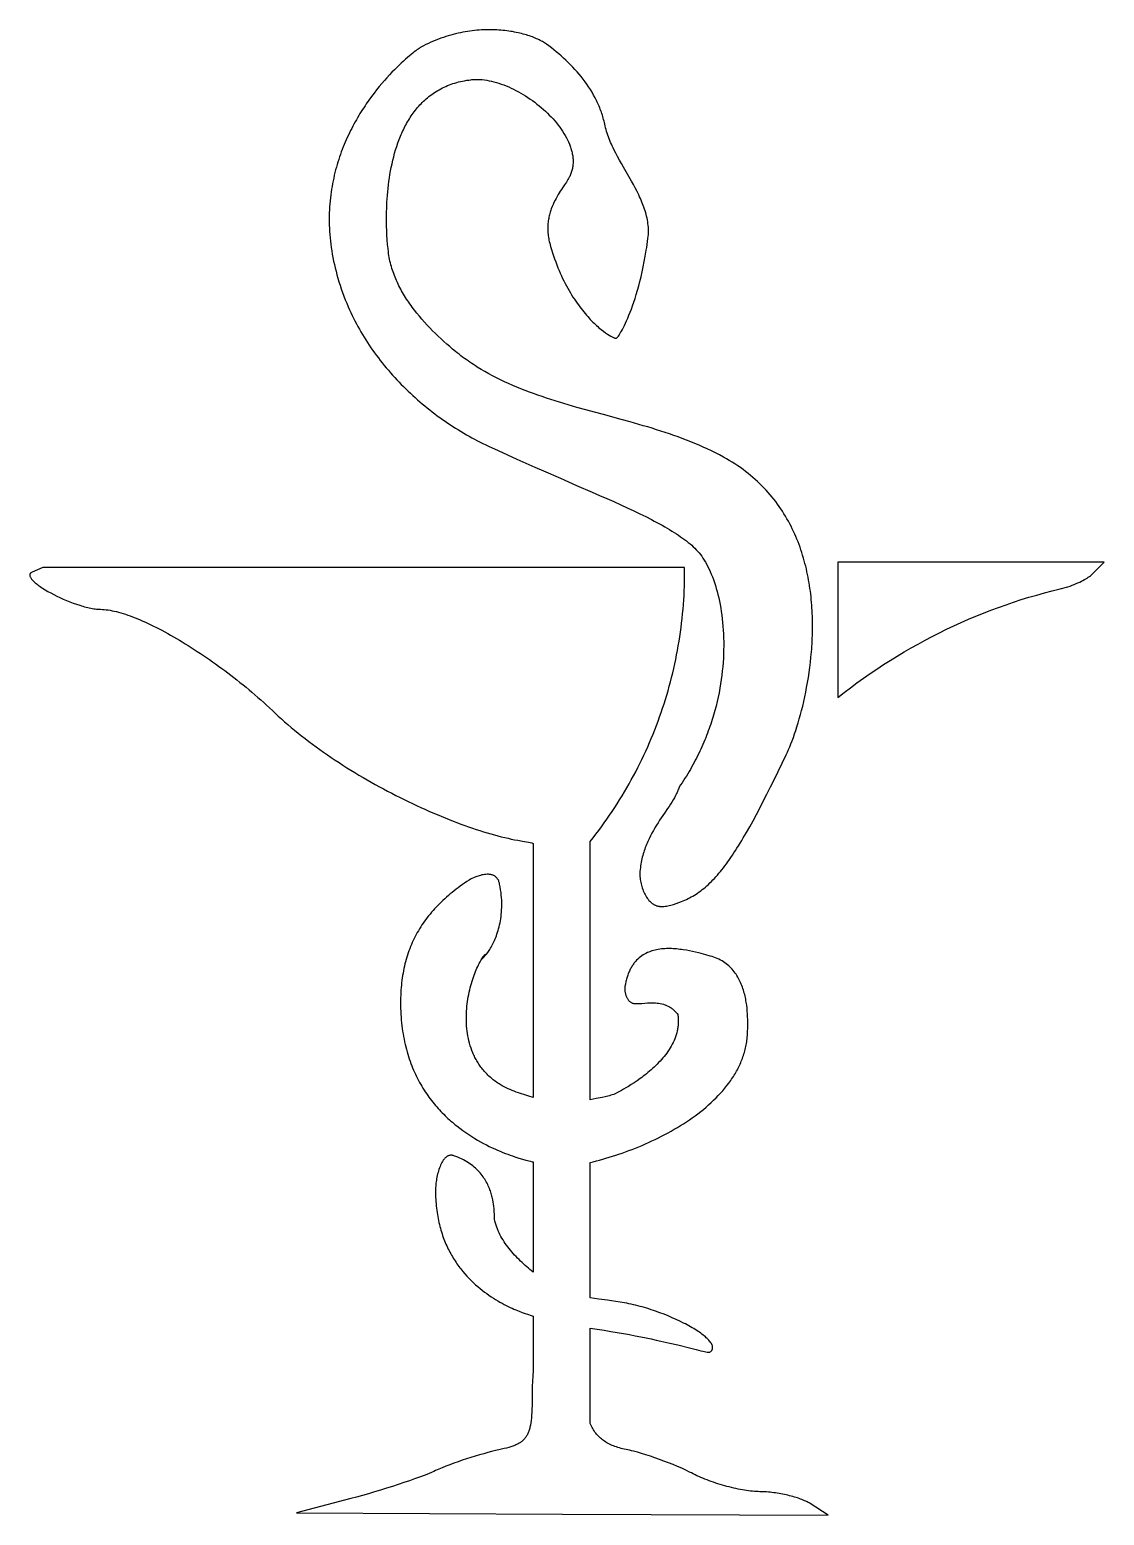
# Model space of a CAD drawing. Extents: x -221 to 147, y -187 to 322.
import ezdxf

# ---------------------------------------------------------------- set-up
doc = ezdxf.new("R2010")
doc.units = 0
doc.header["$MEASUREMENT"] = 0
doc.layers.add('LAYER_1', color=18, linetype='CONTINUOUS')

msp = doc.modelspace()

# ---------------------------------------------------------------- linework, layer by layer
at = {"layer": 'LAYER_1'}
for points in [[(1.83, 23.55), (2.41, 23.77), (2.98, 24.01), (3.55, 24.26), (4.11, 24.53), (4.67, 24.81), (5.22, 25.11), (5.77, 25.42), (6.32, 25.75), (6.86, 26.09), (7.4, 26.45), (7.93, 26.83), (8.46, 27.22), (8.99, 27.62), (9.51, 28.05), (10.04, 28.48), (10.56, 28.94), (11.08, 29.41), (11.59, 29.9), (12.11, 30.41), (12.62, 30.93), (13.14, 31.47), (13.65, 32.03), (14.16, 32.61), (14.67, 33.2), (15.19, 33.82), (15.7, 34.45), (16.21, 35.1), (16.73, 35.77), (17.24, 36.45), (17.76, 37.16), (18.27, 37.89), (18.79, 38.63), (19.31, 39.4), (19.84, 40.18), (20.36, 40.99), (20.89, 41.82), (21.42, 42.66), (21.96, 43.53), (22.5, 44.41), (23.04, 45.32), (24.13, 47.2), (25.25, 49.17), (26.38, 51.22), (27.53, 53.36), (28.71, 55.59), (29.91, 57.92), (31.14, 60.33), (32.4, 62.84), (33.69, 65.45), (35.01, 68.15), (36.37, 70.95), (37.77, 73.85), (38.16, 74.69), (38.56, 75.6), (38.96, 76.56), (39.37, 77.58), (39.79, 78.65), (40.2, 79.78), (40.62, 80.97), (41.03, 82.2), (41.44, 83.48), (41.84, 84.81), (42.24, 86.19), (42.64, 87.6), (43.02, 89.06), (43.4, 90.56), (43.76, 92.1), (44.11, 93.68), (44.44, 95.28), (44.76, 96.92), (45.06, 98.6), (45.34, 100.3), (45.6, 102.02), (45.84, 103.77), (46.05, 105.55), (46.24, 107.35), (46.41, 109.16), (46.48, 110.08), (46.54, 111), (46.6, 111.92), (46.65, 112.85), (46.69, 113.78), (46.72, 114.71), (46.75, 115.65), (46.76, 116.59), (46.77, 117.53), (46.77, 118.48), (46.76, 119.43), (46.74, 120.38), (46.71, 121.33), (46.68, 122.28), (46.63, 123.23), (46.57, 124.19), (46.51, 125.14), (46.43, 126.1), (46.34, 127.06), (46.25, 128.01), (46.14, 128.97), (46.02, 129.93), (45.89, 130.88), (45.75, 131.84), (45.59, 132.79), (45.43, 133.74), (45.25, 134.7), (45.07, 135.65), (44.86, 136.59), (44.65, 137.54), (44.43, 138.48), (44.19, 139.42), (43.94, 140.36), (43.67, 141.29), (43.39, 142.23), (43.1, 143.15), (42.8, 144.08), (42.48, 145), (42.15, 145.91), (41.8, 146.83), (41.44, 147.73), (41.06, 148.63), (40.67, 149.53), (40.26, 150.42), (39.84, 151.31), (39.41, 152.19), (38.95, 153.06), (38.49, 153.93), (38, 154.79), (37.5, 155.65), (36.99, 156.49), (36.45, 157.33), (35.9, 158.17), (35.34, 158.99), (34.75, 159.81), (34.15, 160.62), (33.54, 161.42), (32.9, 162.21), (32.25, 163), (31.58, 163.77), (30.89, 164.54), (30.18, 165.29), (29.45, 166.04), (28.71, 166.78), (27.95, 167.5), (27.16, 168.22), (26.36, 168.93), (25.54, 169.62), (24.7, 170.3), (23.84, 170.98), (22.96, 171.64), (22.06, 172.29), (21.13, 172.92), (20.19, 173.55), (19.23, 174.16), (18.25, 174.76), (17.24, 175.35), (16.22, 175.92), (14.86, 176.65), (13.49, 177.35), (12.1, 178.04), (10.71, 178.7), (9.31, 179.34), (7.89, 179.96), (6.47, 180.57), (5.03, 181.15), (3.59, 181.72), (2.14, 182.27), (0.68, 182.81), (-0.79, 183.34), (-2.26, 183.84), (-3.74, 184.34), (-5.23, 184.83), (-6.72, 185.3), (-8.22, 185.77), (-9.72, 186.22), (-11.22, 186.67), (-12.73, 187.11), (-15.76, 187.97), (-18.8, 188.81), (-24.88, 190.46), (-27.92, 191.28), (-30.95, 192.11), (-33.98, 192.96), (-36.99, 193.83), (-38.49, 194.27), (-39.98, 194.72), (-41.47, 195.18), (-42.95, 195.65), (-44.43, 196.14), (-45.9, 196.63), (-47.36, 197.13), (-48.82, 197.65), (-50.26, 198.18), (-51.7, 198.73), (-53.13, 199.29), (-54.55, 199.87), (-55.96, 200.47), (-57.36, 201.09), (-58.74, 201.72), (-60.12, 202.37), (-61.48, 203.05), (-62.84, 203.75), (-64.17, 204.47), (-65.5, 205.21), (-66.81, 205.98), (-68.11, 206.77), (-68.75, 207.18), (-69.39, 207.59), (-70.03, 208.01), (-70.66, 208.43), (-71.28, 208.87), (-71.91, 209.31), (-72.53, 209.75), (-73.14, 210.21), (-73.75, 210.67), (-74.36, 211.14), (-74.96, 211.62), (-75.56, 212.1), (-76.56, 212.93), (-77.55, 213.77), (-78.54, 214.63), (-79.53, 215.51), (-80.51, 216.41), (-81.48, 217.32), (-82.45, 218.25), (-83.4, 219.19), (-84.34, 220.16), (-85.27, 221.13), (-86.18, 222.13), (-87.07, 223.14), (-87.94, 224.16), (-88.79, 225.2), (-89.62, 226.26), (-90.43, 227.33), (-90.82, 227.87), (-91.2, 228.42), (-91.58, 228.96), (-91.95, 229.51), (-92.32, 230.07), (-92.67, 230.63), (-93.02, 231.19), (-93.36, 231.75), (-93.7, 232.32), (-94.02, 232.89), (-94.33, 233.47), (-94.64, 234.05), (-94.94, 234.63), (-95.22, 235.21), (-95.5, 235.8), (-95.77, 236.39), (-96.03, 236.98), (-96.28, 237.58), (-96.52, 238.18), (-96.74, 238.79), (-96.96, 239.39), (-97.17, 240), (-97.36, 240.61), (-97.54, 241.23), (-97.71, 241.85), (-97.87, 242.47), (-98.02, 243.09), (-98.16, 243.72), (-98.28, 244.35), (-98.39, 244.98), (-98.49, 245.61), (-98.57, 246.25), (-98.7, 247.46), (-98.83, 248.84), (-98.95, 250.37), (-99.06, 252.06), (-99.1, 252.95), (-99.14, 253.87), (-99.17, 254.82), (-99.19, 255.81), (-99.2, 256.81), (-99.2, 257.85), (-99.2, 258.9), (-99.18, 259.98), (-99.15, 261.08), (-99.1, 262.2), (-99.05, 263.33), (-98.98, 264.48), (-98.89, 265.64), (-98.79, 266.81), (-98.67, 268), (-98.54, 269.19), (-98.39, 270.39), (-98.22, 271.6), (-98.03, 272.81), (-97.81, 274.02), (-97.58, 275.23), (-97.33, 276.44), (-97.05, 277.65), (-96.75, 278.85), (-96.43, 280.05), (-96.08, 281.24), (-95.71, 282.42), (-95.31, 283.59), (-95.1, 284.17), (-94.88, 284.74), (-94.66, 285.32), (-94.42, 285.89), (-94.19, 286.45), (-93.94, 287.01), (-93.69, 287.57), (-93.43, 288.12), (-93.16, 288.67), (-92.88, 289.21), (-92.6, 289.75), (-92.31, 290.28), (-92.01, 290.81), (-91.7, 291.33), (-91.39, 291.85), (-91.06, 292.35), (-90.73, 292.86), (-90.39, 293.35), (-90.04, 293.84), (-89.69, 294.32), (-89.32, 294.8), (-88.94, 295.26), (-88.56, 295.72), (-88.17, 296.18), (-87.77, 296.62), (-87.36, 297.05), (-86.94, 297.48), (-86.51, 297.9), (-86.07, 298.31), (-85.62, 298.71), (-85.16, 299.1), (-84.69, 299.48), (-84.22, 299.86), (-83.73, 300.22), (-83.23, 300.57), (-82.72, 300.91), (-82.2, 301.24), (-81.68, 301.56), (-81.14, 301.87), (-80.59, 302.17), (-80.03, 302.46), (-79.46, 302.74), (-78.88, 303), (-78.28, 303.25), (-77.68, 303.49), (-77.07, 303.72), (-76.44, 303.94), (-75.8, 304.14), (-75.16, 304.33), (-74.5, 304.5), (-73.83, 304.67), (-73.14, 304.82), (-72.45, 304.95), (-71.74, 305.08), (-71.02, 305.18), (-70.29, 305.28), (-69.92, 305.32), (-69.55, 305.35), (-69.17, 305.37), (-68.79, 305.38), (-68.41, 305.39), (-68.02, 305.39), (-67.63, 305.38), (-67.24, 305.36), (-66.45, 305.3), (-65.65, 305.21), (-64.84, 305.09), (-64.03, 304.94), (-63.21, 304.77), (-62.38, 304.56), (-61.55, 304.33), (-60.71, 304.07), (-59.87, 303.79), (-59.03, 303.48), (-58.19, 303.15), (-57.35, 302.79), (-56.52, 302.41), (-55.68, 302.01), (-54.85, 301.59), (-54.02, 301.15), (-53.2, 300.69), (-52.38, 300.21), (-51.57, 299.7), (-50.77, 299.19), (-49.98, 298.65), (-49.2, 298.1), (-48.43, 297.53), (-47.67, 296.95), (-46.92, 296.35), (-46.19, 295.74), (-45.47, 295.12), (-44.77, 294.48), (-44.09, 293.83), (-43.42, 293.18), (-42.78, 292.51), (-42.15, 291.83), (-41.54, 291.14), (-40.96, 290.45), (-40.4, 289.74), (-39.86, 289.03), (-39.35, 288.32), (-38.86, 287.6), (-38.4, 286.87), (-37.96, 286.14), (-37.56, 285.41), (-37.19, 284.68), (-36.84, 283.94), (-36.53, 283.2), (-36.38, 282.83), (-36.25, 282.47), (-36.12, 282.1), (-36, 281.73), (-35.89, 281.36), (-35.79, 280.99), (-35.7, 280.62), (-35.61, 280.26), (-35.54, 279.89), (-35.47, 279.52), (-35.42, 279.16), (-35.37, 278.79), (-35.33, 278.43), (-35.3, 278.07), (-35.29, 277.71), (-35.28, 277.35), (-35.28, 276.99), (-35.29, 276.63), (-35.32, 276.27), (-35.35, 275.92), (-35.39, 275.57), (-35.45, 275.22), (-35.51, 274.87), (-35.59, 274.52), (-35.68, 274.17), (-35.77, 273.83), (-35.88, 273.49), (-36, 273.15), (-36.14, 272.81), (-36.28, 272.48), (-36.44, 272.15), (-36.6, 271.82), (-36.81, 271.45), (-37.05, 271.06), (-37.59, 270.21), (-38.23, 269.26), (-38.92, 268.23), (-39.28, 267.68), (-39.65, 267.11), (-40.02, 266.52), (-40.39, 265.9), (-40.76, 265.26), (-41.12, 264.61), (-41.47, 263.93), (-41.82, 263.23), (-42.14, 262.51), (-42.45, 261.76), (-42.74, 261), (-42.88, 260.61), (-43.01, 260.22), (-43.13, 259.82), (-43.25, 259.41), (-43.36, 259), (-43.46, 258.59), (-43.55, 258.17), (-43.64, 257.74), (-43.71, 257.31), (-43.78, 256.88), (-43.84, 256.44), (-43.89, 256), (-43.92, 255.55), (-43.95, 255.09), (-43.96, 254.63), (-43.97, 254.17), (-43.96, 253.7), (-43.94, 253.22), (-43.91, 252.74), (-43.86, 252.26), (-43.8, 251.77), (-43.73, 251.28), (-43.64, 250.78), (-43.54, 250.28), (-43.43, 249.77), (-43.29, 249.26), (-42.98, 248.13), (-42.66, 247.02), (-42.32, 245.93), (-41.97, 244.87), (-41.61, 243.83), (-41.24, 242.81), (-40.86, 241.81), (-40.48, 240.84), (-40.08, 239.88), (-39.68, 238.95), (-39.26, 238.04), (-38.85, 237.15), (-38.42, 236.28), (-37.99, 235.43), (-37.55, 234.6), (-37.11, 233.8), (-36.67, 233.01), (-36.22, 232.25), (-35.77, 231.5), (-35.31, 230.77), (-34.85, 230.07), (-34.39, 229.38), (-33.93, 228.71), (-33.47, 228.07), (-33.01, 227.44), (-32.55, 226.83), (-32.09, 226.24), (-31.63, 225.67), (-31.17, 225.12), (-30.72, 224.59), (-30.27, 224.08), (-29.82, 223.58), (-29.37, 223.1), (-28.93, 222.64), (-28.5, 222.2), (-28.07, 221.78), (-27.65, 221.38), (-27.23, 220.99), (-26.82, 220.62), (-26.42, 220.27), (-25.64, 219.61), (-24.9, 219.03), (-24.19, 218.51), (-23.54, 218.06), (-22.93, 217.67), (-22.38, 217.35), (-21.88, 217.08), (-21.44, 216.89), (-21.25, 216.81), (-21.07, 216.75), (-20.92, 216.7), (-20.77, 216.67), (-20.65, 216.65), (-20.55, 216.65), (-20.47, 216.66), (-20.4, 216.68), (-20.29, 216.77), (-20.15, 216.92), (-19.97, 217.13), (-19.77, 217.41), (-19.53, 217.74), (-19.28, 218.14), (-19, 218.6), (-18.7, 219.12), (-18.37, 219.7), (-18.03, 220.35), (-17.68, 221.06), (-17.31, 221.84), (-16.92, 222.67), (-16.53, 223.57), (-16.13, 224.54), (-15.72, 225.57), (-15.3, 226.66), (-14.88, 227.81), (-14.46, 229.04), (-14.04, 230.32), (-13.62, 231.67), (-13.2, 233.09), (-12.79, 234.57), (-12.38, 236.12), (-11.99, 237.73), (-11.6, 239.41), (-11.23, 241.15), (-10.87, 242.96), (-10.53, 244.84), (-10.2, 246.79), (-10.04, 247.78), (-9.89, 248.8), (-9.75, 249.83), (-9.61, 250.87), (-9.54, 251.52), (-9.49, 252.17), (-9.46, 252.81), (-9.45, 253.45), (-9.46, 254.09), (-9.49, 254.72), (-9.55, 255.35), (-9.62, 255.98), (-9.7, 256.6), (-9.81, 257.23), (-9.93, 257.85), (-10.07, 258.47), (-10.22, 259.08), (-10.39, 259.7), (-10.58, 260.31), (-10.77, 260.92), (-10.98, 261.53), (-11.21, 262.14), (-11.44, 262.75), (-11.69, 263.35), (-11.94, 263.96), (-12.21, 264.56), (-12.49, 265.16), (-12.77, 265.76), (-13.36, 266.96), (-13.99, 268.16), (-14.63, 269.35), (-15.29, 270.55), (-16.66, 272.93), (-18.04, 275.32), (-18.72, 276.52), (-19.39, 277.72), (-20.05, 278.93), (-20.68, 280.14), (-21.29, 281.35), (-21.59, 281.96), (-21.87, 282.58), (-22.15, 283.19), (-22.42, 283.81), (-22.68, 284.42), (-22.92, 285.04), (-23.16, 285.67), (-23.38, 286.29), (-23.59, 286.92), (-23.79, 287.55), (-23.98, 288.18), (-24.15, 288.81), (-24.3, 289.45), (-24.44, 290.09), (-24.56, 290.61), (-24.68, 291.12), (-24.81, 291.64), (-24.94, 292.15), (-25.09, 292.66), (-25.25, 293.17), (-25.41, 293.67), (-25.58, 294.17), (-25.76, 294.67), (-25.95, 295.17), (-26.15, 295.67), (-26.35, 296.16), (-26.56, 296.65), (-26.78, 297.14), (-27, 297.63), (-27.24, 298.11), (-27.72, 299.07), (-28.24, 300.02), (-28.78, 300.96), (-29.35, 301.88), (-29.94, 302.8), (-30.55, 303.7), (-31.19, 304.59), (-31.84, 305.46), (-32.52, 306.33), (-33.22, 307.18), (-33.93, 308.01), (-34.67, 308.83), (-35.41, 309.64), (-36.18, 310.43), (-36.95, 311.21), (-37.75, 311.97), (-38.55, 312.72), (-39.36, 313.45), (-40.19, 314.16), (-41.02, 314.86), (-41.86, 315.54), (-42.71, 316.2), (-43.56, 316.85), (-44.42, 317.48), (-44.73, 317.69), (-45.05, 317.91), (-45.4, 318.12), (-45.76, 318.33), (-46.13, 318.54), (-46.52, 318.75), (-46.93, 318.95), (-47.35, 319.15), (-47.79, 319.35), (-48.25, 319.55), (-48.71, 319.74), (-49.2, 319.93), (-49.69, 320.11), (-50.2, 320.29), (-50.73, 320.47), (-51.26, 320.63), (-51.81, 320.8), (-52.38, 320.95), (-52.95, 321.11), (-53.54, 321.25), (-54.14, 321.39), (-54.75, 321.52), (-55.37, 321.64), (-56.01, 321.76), (-56.65, 321.86), (-57.31, 321.96), (-57.97, 322.05), (-58.65, 322.13), (-59.34, 322.21), (-60.03, 322.27), (-60.74, 322.32), (-61.45, 322.36), (-62.17, 322.4), (-62.9, 322.42), (-63.64, 322.43), (-64.39, 322.42), (-65.14, 322.41), (-65.91, 322.38), (-66.68, 322.35), (-67.45, 322.29), (-68.23, 322.23), (-69.02, 322.15), (-69.82, 322.06), (-70.62, 321.96), (-71.42, 321.84), (-72.24, 321.7), (-73.05, 321.56), (-73.87, 321.39), (-74.7, 321.21), (-75.53, 321.02), (-76.36, 320.81), (-77.2, 320.58), (-78.04, 320.33), (-78.88, 320.07), (-79.73, 319.79), (-80.58, 319.5), (-81.43, 319.18), (-82.28, 318.85), (-83.14, 318.5), (-83.99, 318.12), (-84.85, 317.73), (-85.71, 317.32), (-86.57, 316.9), (-87.43, 316.45), (-87.59, 316.35), (-87.8, 316.22), (-88.08, 316.03), (-88.41, 315.8), (-88.79, 315.52), (-89.22, 315.19), (-89.7, 314.82), (-90.22, 314.41), (-90.79, 313.95), (-91.39, 313.44), (-92.04, 312.89), (-92.71, 312.3), (-93.42, 311.66), (-94.16, 310.98), (-94.92, 310.25), (-95.71, 309.48), (-96.52, 308.67), (-97.35, 307.82), (-98.2, 306.92), (-99.06, 305.98), (-99.93, 305), (-100.81, 303.98), (-101.69, 302.92), (-102.59, 301.81), (-103.48, 300.67), (-104.37, 299.48), (-105.26, 298.26), (-106.14, 296.99), (-106.58, 296.35), (-107.01, 295.69), (-107.44, 295.02), (-107.87, 294.35), (-108.3, 293.66), (-108.72, 292.96), (-109.14, 292.26), (-109.55, 291.54), (-109.96, 290.82), (-110.36, 290.08), (-110.76, 289.34), (-111.15, 288.59), (-111.54, 287.82), (-111.92, 287.05), (-112.29, 286.27), (-112.66, 285.48), (-113.02, 284.68), (-113.37, 283.87), (-113.71, 283.05), (-114.05, 282.22), (-114.38, 281.39), (-114.7, 280.54), (-115, 279.68), (-115.3, 278.82), (-115.59, 277.95), (-115.87, 277.06), (-116.14, 276.17), (-116.4, 275.27), (-116.65, 274.36), (-116.88, 273.44), (-117.11, 272.52), (-117.32, 271.58), (-117.52, 270.64), (-117.71, 269.68), (-117.88, 268.72), (-118.04, 267.75), (-118.19, 266.77), (-118.32, 265.79), (-118.44, 264.79), (-118.55, 263.78), (-118.64, 262.77), (-118.71, 261.75), (-118.77, 260.72), (-118.81, 259.68), (-118.84, 258.64), (-118.85, 257.58), (-118.85, 256.52), (-118.82, 255.45), (-118.78, 254.37), (-118.72, 253.28), (-118.65, 252.18), (-118.55, 251.08), (-118.44, 249.97), (-118.3, 248.85), (-118.15, 247.72), (-117.98, 246.58), (-117.79, 245.44), (-117.58, 244.29), (-117.35, 243.13), (-117.09, 241.96), (-116.82, 240.79), (-116.52, 239.6), (-116.2, 238.41), (-115.86, 237.22), (-115.5, 236.01), (-115.12, 234.8), (-114.71, 233.58), (-114.27, 232.35), (-113.82, 231.11), (-113.34, 229.87), (-112.83, 228.62), (-112.31, 227.36), (-111.88, 226.39), (-111.44, 225.42), (-110.99, 224.46), (-110.52, 223.51), (-110.04, 222.56), (-109.55, 221.62), (-109.04, 220.68), (-108.52, 219.74), (-107.99, 218.82), (-107.45, 217.89), (-106.89, 216.98), (-106.32, 216.07), (-105.74, 215.17), (-105.14, 214.27), (-104.54, 213.38), (-103.92, 212.49), (-103.29, 211.61), (-102.65, 210.74), (-102, 209.88), (-101.34, 209.02), (-100.66, 208.17), (-99.98, 207.32), (-99.29, 206.49), (-98.58, 205.66), (-97.87, 204.84), (-97.15, 204.02), (-96.41, 203.21), (-95.67, 202.41), (-94.92, 201.62), (-94.16, 200.84), (-93.39, 200.06), (-92.61, 199.29), (-91.83, 198.54), (-91.03, 197.78), (-90.23, 197.04), (-89.42, 196.31), (-88.6, 195.58), (-87.77, 194.86), (-86.94, 194.16), (-86.1, 193.46), (-85.25, 192.77), (-84.4, 192.09), (-83.54, 191.41), (-82.67, 190.75), (-81.8, 190.1), (-80.92, 189.46), (-80.03, 188.82), (-79.14, 188.2), (-78.24, 187.58), (-77.34, 186.98), (-76.43, 186.39), (-75.52, 185.8), (-74.6, 185.23), (-73.68, 184.66), (-72.76, 184.11), (-71.83, 183.57), (-70.89, 183.04), (-69.95, 182.52), (-69.01, 182.01), (-68.07, 181.51), (-67.12, 181.02), (-66.17, 180.55), (-65.21, 180.08), (-64.25, 179.63), (-60.99, 178.11), (-57.77, 176.64), (-54.61, 175.21), (-51.5, 173.82), (-48.44, 172.47), (-45.45, 171.15), (-39.63, 168.62), (-34.06, 166.21), (-28.75, 163.9), (-26.2, 162.79), (-23.72, 161.69), (-21.3, 160.62), (-18.96, 159.56), (-16.7, 158.52), (-14.51, 157.49), (-12.39, 156.48), (-10.36, 155.48), (-8.4, 154.48), (-7.45, 153.99), (-6.53, 153.5), (-5.62, 153.01), (-4.73, 152.52), (-3.87, 152.03), (-3.03, 151.54), (-2.21, 151.05), (-1.41, 150.56), (-0.63, 150.08), (0.13, 149.59), (0.86, 149.1), (1.57, 148.61), (2.26, 148.12), (2.93, 147.63), (3.57, 147.14), (4.19, 146.65), (4.79, 146.15), (5.36, 145.65), (5.91, 145.15), (6.43, 144.65), (6.93, 144.15), (7.41, 143.64), (7.64, 143.37), (7.88, 143.1), (8.34, 142.53), (8.79, 141.92), (9.23, 141.27), (9.67, 140.59), (10.1, 139.87), (10.52, 139.12), (10.93, 138.33), (11.33, 137.51), (11.71, 136.66), (12.09, 135.77), (12.45, 134.86), (12.8, 133.91), (13.14, 132.94), (13.47, 131.93), (13.78, 130.9), (14.07, 129.84), (14.35, 128.75), (14.61, 127.64), (14.86, 126.51), (15.09, 125.35), (15.3, 124.16), (15.5, 122.95), (15.67, 121.72), (15.83, 120.47), (15.97, 119.2), (16.08, 117.91), (16.18, 116.6), (16.25, 115.27), (16.3, 113.92), (16.33, 112.56), (16.34, 111.17), (16.32, 109.78), (16.28, 108.37), (16.22, 106.94), (16.12, 105.5), (16.01, 104.05), (15.86, 102.59), (15.69, 101.11), (15.49, 99.63), (15.27, 98.13), (15.01, 96.63), (14.73, 95.12), (14.41, 93.6), (14.07, 92.07), (13.7, 90.54), (13.29, 89), (12.85, 87.46), (12.62, 86.68), (12.38, 85.91), (12.13, 85.14), (11.88, 84.36), (11.61, 83.59), (11.34, 82.81), (11.06, 82.03), (10.77, 81.26), (10.47, 80.48), (10.16, 79.7), (9.85, 78.92), (9.52, 78.15), (9.19, 77.37), (8.84, 76.59), (8.49, 75.82), (8.13, 75.04), (7.76, 74.26), (7.38, 73.49), (6.99, 72.71), (6.59, 71.94), (6.19, 71.17), (5.77, 70.39), (5.34, 69.62), (4.91, 68.85), (4.46, 68.08), (4, 67.32), (3.54, 66.55), (3.06, 65.79), (2.57, 65.02), (2.08, 64.26), (1.57, 63.5), (1.05, 62.75), (0.93, 62.38), (0.8, 62.02), (0.66, 61.66), (0.51, 61.3), (0.35, 60.93), (0.18, 60.57), (-0.18, 59.85), (-0.57, 59.12), (-1, 58.38), (-1.45, 57.64), (-1.92, 56.9), (-2.41, 56.14), (-2.92, 55.38), (-3.97, 53.82), (-5.06, 52.21), (-5.61, 51.39), (-6.15, 50.54), (-6.7, 49.68), (-7.23, 48.8), (-7.76, 47.91), (-8.27, 46.99), (-8.77, 46.04), (-9.25, 45.08), (-9.48, 44.59), (-9.71, 44.09), (-9.93, 43.58), (-10.14, 43.07), (-10.35, 42.56), (-10.54, 42.03), (-10.74, 41.5), (-10.92, 40.96), (-11.09, 40.41), (-11.26, 39.86), (-11.42, 39.3), (-11.56, 38.73), (-11.7, 38.15), (-11.83, 37.57), (-11.94, 36.97), (-12.05, 36.37), (-12.14, 35.76), (-12.23, 35.14), (-12.3, 34.51), (-12.35, 33.87), (-12.38, 33.44), (-12.39, 32.99), (-12.38, 32.53), (-12.36, 32.06), (-12.32, 31.59), (-12.26, 31.11), (-12.19, 30.62), (-12.1, 30.13), (-11.99, 29.64), (-11.87, 29.15), (-11.74, 28.67), (-11.58, 28.18), (-11.42, 27.71), (-11.24, 27.24), (-11.04, 26.78), (-10.83, 26.33), (-10.61, 25.89), (-10.37, 25.46), (-10.11, 25.05), (-9.85, 24.66), (-9.57, 24.29), (-9.27, 23.93), (-8.96, 23.6), (-8.64, 23.29), (-8.31, 23.01), (-8.13, 22.88), (-7.96, 22.75), (-7.78, 22.63), (-7.6, 22.52), (-7.41, 22.42), (-7.22, 22.33), (-7.03, 22.24), (-6.84, 22.16), (-6.64, 22.09), (-6.44, 22.03), (-6.24, 21.97), (-6.03, 21.93), (-5.82, 21.89), (-5.61, 21.87), (-5.13, 21.83), (-4.66, 21.83), (-4.19, 21.85), (-3.71, 21.9), (-3.24, 21.96), (-2.77, 22.05), (-2.3, 22.16), (-1.83, 22.28), (-1.37, 22.41), (-0.9, 22.56), (0.02, 22.87), (0.93, 23.21)], [(-29.44, -155.42), (-29.43, -122.75), (-27, -123.1), (-24.64, -123.46), (-22.36, -123.83), (-20.16, -124.2), (-18.03, -124.57), (-15.97, -124.95), (-13.98, -125.32), (-12.07, -125.7), (-10.23, -126.07), (-8.47, -126.44), (-6.78, -126.81), (-5.17, -127.17), (-2.15, -127.86), (0.56, -128.51), (5.11, -129.65), (6.94, -130.11), (8.48, -130.49), (9.14, -130.64), (9.73, -130.76), (10.24, -130.86), (10.68, -130.93), (11.04, -130.97), (11.33, -130.98), (11.45, -130.98), (11.55, -130.96), (11.63, -130.94), (11.69, -130.9), (11.91, -130.73), (12.1, -130.55), (12.18, -130.46), (12.26, -130.36), (12.32, -130.26), (12.38, -130.16), (12.43, -130.06), (12.47, -129.95), (12.5, -129.85), (12.53, -129.74), (12.54, -129.63), (12.55, -129.51), (12.55, -129.28), (12.52, -129.04), (12.46, -128.79), (12.37, -128.54), (12.25, -128.28), (12.11, -128.02), (11.94, -127.75), (11.74, -127.47), (11.52, -127.19), (11.27, -126.9), (11, -126.61), (10.7, -126.31), (10.38, -126.02), (10.04, -125.71), (9.68, -125.41), (9.29, -125.1), (8.89, -124.79), (8.46, -124.48), (8.01, -124.16), (7.55, -123.85), (7.07, -123.53), (6.56, -123.21), (6.05, -122.89), (5.51, -122.57), (4.96, -122.25), (4.39, -121.93), (3.81, -121.62), (3.22, -121.3), (2.61, -120.98), (1.35, -120.36), (0.04, -119.74), (-1.3, -119.14), (-2.69, -118.55), (-4.11, -117.98), (-5.56, -117.43), (-7.04, -116.9), (-7.78, -116.65), (-8.53, -116.4), (-9.29, -116.16), (-10.04, -115.92), (-10.8, -115.69), (-11.56, -115.48), (-12.32, -115.26), (-13.09, -115.06), (-13.85, -114.87), (-14.61, -114.69), (-15.38, -114.51), (-16.14, -114.35), (-16.89, -114.19), (-17.65, -114.05), (-19.12, -113.79), (-20.58, -113.56), (-22.06, -113.35), (-23.53, -113.16), (-26.48, -112.78), (-27.96, -112.59), (-29.43, -112.39), (-29.42, -65.91), (-28.36, -65.66), (-27.28, -65.39), (-26.2, -65.1), (-25.11, -64.8), (-24.01, -64.49), (-22.9, -64.16), (-21.79, -63.82), (-20.67, -63.46), (-19.55, -63.09), (-18.42, -62.7), (-17.29, -62.3), (-16.16, -61.88), (-15.03, -61.45), (-13.89, -61.01), (-12.76, -60.55), (-11.63, -60.07), (-10.51, -59.59), (-9.38, -59.08), (-8.26, -58.57), (-7.14, -58.04), (-6.03, -57.5), (-4.93, -56.94), (-3.83, -56.37), (-2.74, -55.78), (-1.67, -55.19), (-0.6, -54.57), (0.46, -53.95), (1.51, -53.31), (2.54, -52.66), (3.57, -51.99), (4.57, -51.31), (5.57, -50.62), (6.54, -49.92), (7.5, -49.2), (8.45, -48.47), (9.37, -47.73), (10.28, -46.97), (11.16, -46.2), (12.03, -45.42), (12.87, -44.62), (13.7, -43.82), (14.49, -43), (15.27, -42.16), (16.02, -41.32), (16.74, -40.46), (17.44, -39.59), (18.11, -38.71), (18.43, -38.26), (18.75, -37.82), (19.06, -37.36), (19.36, -36.91), (19.65, -36.45), (19.94, -35.99), (20.22, -35.53), (20.49, -35.06), (20.76, -34.59), (21.01, -34.12), (21.26, -33.64), (21.5, -33.17), (21.73, -32.68), (21.95, -32.2), (22.17, -31.71), (22.37, -31.22), (22.57, -30.73), (22.76, -30.23), (22.94, -29.73), (23.11, -29.23), (23.27, -28.73), (23.42, -28.22), (23.56, -27.71), (23.69, -27.2), (23.82, -26.68), (23.93, -26.16), (24.03, -25.64), (24.13, -25.12), (24.21, -24.59), (24.28, -24.06), (24.35, -23.52), (24.4, -22.99), (24.44, -22.45), (24.48, -21.91), (24.53, -20.75), (24.55, -20.08), (24.57, -19.35), (24.58, -18.57), (24.59, -17.74), (24.57, -16.86), (24.54, -15.95), (24.5, -15), (24.43, -14.03), (24.33, -13.03), (24.21, -12.02), (24.14, -11.5), (24.06, -10.99), (23.97, -10.47), (23.87, -9.95), (23.77, -9.42), (23.65, -8.9), (23.53, -8.38), (23.39, -7.86), (23.25, -7.34), (23.09, -6.82), (22.92, -6.31), (22.74, -5.79), (22.55, -5.28), (22.35, -4.78), (22.14, -4.28), (21.91, -3.79), (21.67, -3.3), (21.42, -2.82), (21.15, -2.35), (20.87, -1.88), (20.57, -1.42), (20.26, -0.98), (19.93, -0.54), (19.59, -0.11), (19.23, 0.31), (18.86, 0.71), (18.46, 1.1), (18.06, 1.48), (17.63, 1.85), (17.19, 2.2), (16.73, 2.54), (16.25, 2.86), (15.75, 3.17), (15.23, 3.46), (14.7, 3.73), (14.14, 3.99), (13.56, 4.22), (12.97, 4.44), (12.35, 4.64), (11.71, 4.82), (10.26, 5.21), (8.57, 5.66), (7.65, 5.9), (6.68, 6.14), (5.66, 6.37), (4.62, 6.6), (3.54, 6.8), (2.44, 6.99), (1.88, 7.07), (1.32, 7.14), (0.75, 7.21), (0.18, 7.27), (-0.39, 7.32), (-0.96, 7.35), (-1.54, 7.38), (-2.11, 7.4), (-2.69, 7.4), (-3.26, 7.39), (-3.83, 7.36), (-4.4, 7.33), (-4.97, 7.27), (-5.53, 7.2), (-6.09, 7.12), (-6.64, 7.02), (-7.19, 6.9), (-7.73, 6.76), (-8.27, 6.6), (-8.79, 6.42), (-9.31, 6.22), (-9.82, 6), (-10.32, 5.76), (-10.81, 5.5), (-11.3, 5.21), (-11.76, 4.9), (-12.22, 4.56), (-12.66, 4.2), (-13.09, 3.81), (-13.51, 3.39), (-13.91, 2.95), (-14.11, 2.72), (-14.3, 2.48), (-14.49, 2.24), (-14.67, 1.98), (-14.85, 1.72), (-15.02, 1.45), (-15.19, 1.18), (-15.36, 0.89), (-15.52, 0.6), (-15.68, 0.3), (-15.83, 0), (-15.98, -0.32), (-16.12, -0.64), (-16.26, -0.97), (-16.39, -1.31), (-16.52, -1.66), (-16.64, -2.01), (-16.76, -2.38), (-16.87, -2.75), (-16.97, -3.13), (-17.08, -3.52), (-17.17, -3.92), (-17.34, -4.75), (-17.5, -5.61), (-17.52, -5.81), (-17.54, -6.02), (-17.55, -6.23), (-17.55, -6.45), (-17.55, -6.67), (-17.54, -6.9), (-17.51, -7.12), (-17.49, -7.35), (-17.45, -7.58), (-17.4, -7.81), (-17.35, -8.03), (-17.29, -8.26), (-17.22, -8.48), (-17.15, -8.71), (-17.07, -8.92), (-16.98, -9.14), (-16.88, -9.35), (-16.78, -9.55), (-16.67, -9.74), (-16.55, -9.93), (-16.43, -10.12), (-16.3, -10.29), (-16.16, -10.45), (-16.01, -10.61), (-15.86, -10.75), (-15.71, -10.88), (-15.54, -11), (-15.37, -11.11), (-15.2, -11.21), (-15.01, -11.29), (-14.83, -11.35), (-14.63, -11.4), (-14.35, -11.45), (-14.04, -11.47), (-13.71, -11.48), (-13.35, -11.48), (-12.56, -11.44), (-11.69, -11.38), (-10.74, -11.3), (-9.74, -11.23), (-9.22, -11.21), (-8.69, -11.2), (-8.16, -11.19), (-7.62, -11.21), (-7.07, -11.23), (-6.52, -11.28), (-5.97, -11.35), (-5.42, -11.44), (-4.87, -11.56), (-4.33, -11.7), (-4.05, -11.78), (-3.78, -11.87), (-3.52, -11.97), (-3.25, -12.08), (-2.99, -12.2), (-2.72, -12.32), (-2.47, -12.46), (-2.21, -12.6), (-1.95, -12.76), (-1.7, -12.92), (-1.46, -13.1), (-1.21, -13.28), (-0.97, -13.48), (-0.73, -13.69), (-0.5, -13.91), (-0.27, -14.14), (-0.05, -14.38), (0.17, -14.64), (0.39, -14.91), (0.6, -15.19), (0.65, -15.56), (0.69, -15.92), (0.73, -16.29), (0.75, -16.65), (0.77, -17.01), (0.78, -17.37), (0.78, -17.72), (0.77, -18.08), (0.75, -18.43), (0.73, -18.78), (0.69, -19.13), (0.65, -19.48), (0.6, -19.82), (0.54, -20.17), (0.48, -20.51), (0.41, -20.85), (0.24, -21.53), (0.05, -22.19), (-0.17, -22.85), (-0.42, -23.51), (-0.69, -24.15), (-0.99, -24.79), (-1.31, -25.41), (-1.65, -26.03), (-2, -26.64), (-2.38, -27.24), (-2.78, -27.83), (-3.19, -28.42), (-3.62, -28.99), (-4.07, -29.55), (-4.53, -30.11), (-5, -30.65), (-5.48, -31.19), (-5.97, -31.71), (-6.47, -32.22), (-6.98, -32.73), (-7.5, -33.22), (-8.02, -33.7), (-8.54, -34.17), (-9.08, -34.63), (-9.61, -35.08), (-10.14, -35.52), (-10.68, -35.95), (-11.21, -36.36), (-11.74, -36.76), (-12.27, -37.15), (-13.32, -37.9), (-14.34, -38.59), (-15.32, -39.24), (-16.26, -39.83), (-17.15, -40.36), (-17.98, -40.85), (-18.74, -41.27), (-19.42, -41.64), (-20.01, -41.95), (-20.9, -42.39), (-21.18, -42.52), (-21.33, -42.58), (-21.83, -42.74), (-22.32, -42.89), (-22.82, -43.03), (-23.32, -43.16), (-24.33, -43.4), (-25.35, -43.62), (-27.39, -44.02), (-28.41, -44.23), (-29.42, -44.45), (-29.42, 44.12), (-28.43, 45.37), (-27.45, 46.64), (-26.49, 47.91), (-25.54, 49.19), (-24.61, 50.48), (-23.69, 51.78), (-22.79, 53.09), (-21.9, 54.41), (-21.02, 55.73), (-20.16, 57.07), (-19.32, 58.41), (-18.49, 59.76), (-17.67, 61.12), (-16.87, 62.49), (-16.09, 63.86), (-15.32, 65.25), (-14.57, 66.64), (-13.83, 68.03), (-13.1, 69.44), (-12.39, 70.85), (-11.7, 72.27), (-11.02, 73.69), (-10.36, 75.12), (-9.71, 76.56), (-9.08, 78.01), (-8.47, 79.46), (-7.87, 80.92), (-7.28, 82.38), (-6.72, 83.85), (-6.16, 85.33), (-5.63, 86.81), (-5.1, 88.3), (-4.6, 89.79), (-4.11, 91.29), (-3.64, 92.79), (-3.18, 94.3), (-2.74, 95.81), (-2.31, 97.33), (-1.91, 98.85), (-1.51, 100.38), (-1.14, 101.91), (-0.78, 103.45), (-0.43, 104.99), (-0.11, 106.53), (0.21, 108.08), (0.5, 109.63), (0.78, 111.19), (1.04, 112.75), (1.28, 114.31), (1.51, 115.87), (1.72, 117.44), (1.92, 119.01), (2.1, 120.59), (2.26, 122.17), (2.4, 123.75), (2.53, 125.33), (2.64, 126.91), (2.73, 128.5), (2.81, 130.09), (2.87, 131.68), (2.91, 133.27), (2.93, 134.87), (2.94, 136.46), (2.93, 138.06), (-217.01, 138.06), (-220.67, 136.44), (-220.89, 136.33), (-221.07, 136.21), (-221.14, 136.14), (-221.21, 136.08), (-221.27, 136.01), (-221.33, 135.93), (-221.37, 135.86), (-221.41, 135.78), (-221.43, 135.7), (-221.46, 135.62), (-221.47, 135.54), (-221.47, 135.45), (-221.46, 135.27), (-221.42, 135.08), (-221.35, 134.88), (-221.26, 134.68), (-221.14, 134.47), (-220.99, 134.25), (-220.81, 134.02), (-220.62, 133.79), (-220.39, 133.55), (-220.15, 133.31), (-219.88, 133.06), (-219.6, 132.81), (-219.29, 132.55), (-218.96, 132.29), (-218.61, 132.03), (-218.25, 131.77), (-217.86, 131.5), (-217.46, 131.23), (-217.05, 130.96), (-216.17, 130.41), (-215.25, 129.87), (-214.27, 129.32), (-213.25, 128.79), (-212.2, 128.26), (-211.11, 127.74), (-210.01, 127.24), (-208.88, 126.76), (-207.75, 126.31), (-206.61, 125.87), (-205.47, 125.47), (-204.34, 125.1), (-203.78, 124.93), (-203.22, 124.77), (-202.67, 124.62), (-202.13, 124.48), (-201.59, 124.34), (-201.06, 124.22), (-200.54, 124.12), (-200.02, 124.02), (-199.52, 123.93), (-199.03, 123.86), (-198.54, 123.81), (-198.07, 123.76), (-197.62, 123.73), (-197.17, 123.71), (-196.57, 123.69), (-195.94, 123.65), (-195.29, 123.58), (-194.63, 123.49), (-193.94, 123.38), (-193.24, 123.24), (-192.53, 123.09), (-191.79, 122.91), (-191.04, 122.72), (-190.27, 122.5), (-189.48, 122.27), (-188.69, 122.01), (-187.87, 121.74), (-187.04, 121.44), (-186.2, 121.13), (-185.35, 120.8), (-184.48, 120.45), (-183.6, 120.08), (-182.7, 119.69), (-181.8, 119.29), (-180.88, 118.87), (-179.95, 118.43), (-179.02, 117.97), (-178.07, 117.5), (-177.12, 117.01), (-176.15, 116.51), (-175.18, 115.99), (-174.2, 115.45), (-173.21, 114.9), (-172.21, 114.33), (-171.21, 113.75), (-170.2, 113.16), (-169.18, 112.55), (-168.17, 111.93), (-167.14, 111.29), (-166.11, 110.64), (-165.08, 109.98), (-164.04, 109.3), (-163, 108.61), (-161.96, 107.91), (-160.92, 107.2), (-159.87, 106.48), (-158.82, 105.74), (-157.78, 105), (-156.73, 104.24), (-155.68, 103.47), (-154.63, 102.69), (-153.59, 101.9), (-152.54, 101.1), (-151.5, 100.3), (-150.46, 99.48), (-149.42, 98.65), (-148.39, 97.82), (-147.36, 96.97), (-146.33, 96.12), (-145.31, 95.26), (-144.29, 94.39), (-143.28, 93.52), (-142.28, 92.64), (-141.28, 91.75), (-140.29, 90.85), (-139.3, 89.95), (-138.33, 89.04), (-137.36, 88.13), (-136.3, 87.13), (-135.22, 86.14), (-134.12, 85.16), (-132.99, 84.18), (-131.85, 83.2), (-130.69, 82.24), (-129.5, 81.27), (-128.31, 80.32), (-127.09, 79.37), (-125.86, 78.42), (-124.61, 77.49), (-123.34, 76.56), (-122.07, 75.64), (-120.77, 74.73), (-119.47, 73.82), (-118.15, 72.92), (-116.82, 72.04), (-115.49, 71.16), (-114.14, 70.29), (-112.78, 69.42), (-111.41, 68.57), (-110.03, 67.73), (-108.65, 66.9), (-107.26, 66.08), (-105.87, 65.27), (-104.46, 64.47), (-103.06, 63.68), (-101.65, 62.9), (-100.24, 62.13), (-98.82, 61.38), (-97.41, 60.64), (-95.99, 59.91), (-94.57, 59.19), (-93.15, 58.48), (-91.74, 57.79), (-90.32, 57.11), (-88.91, 56.45), (-87.5, 55.8), (-86.09, 55.16), (-84.69, 54.54), (-83.3, 53.93), (-81.91, 53.33), (-80.52, 52.75), (-79.15, 52.19), (-77.78, 51.64), (-76.42, 51.11), (-75.07, 50.6), (-73.73, 50.1), (-72.4, 49.61), (-71.09, 49.15), (-69.78, 48.7), (-68.49, 48.27), (-67.21, 47.85), (-65.95, 47.45), (-64.7, 47.08), (-63.47, 46.72), (-62.25, 46.37), (-61.05, 46.05), (-59.87, 45.75), (-58.7, 45.46), (-57.56, 45.2), (-56.44, 44.95), (-55.33, 44.73), (-54.25, 44.52), (-52.63, 44.23), (-51.21, 43.97), (-50.58, 43.84), (-49.99, 43.72), (-49.45, 43.6), (-48.95, 43.48), (-48.95, -43.64), (-50.4, -43.2), (-51.85, -42.75), (-53.3, -42.28), (-54.02, -42.04), (-54.73, -41.78), (-55.44, -41.52), (-56.15, -41.24), (-56.85, -40.95), (-57.54, -40.65), (-58.22, -40.32), (-58.89, -39.98), (-59.55, -39.62), (-60.21, -39.24), (-60.64, -38.98), (-61.06, -38.7), (-61.47, -38.42), (-61.88, -38.14), (-62.27, -37.85), (-62.65, -37.55), (-63.03, -37.25), (-63.39, -36.95), (-63.75, -36.64), (-64.1, -36.32), (-64.44, -36), (-64.77, -35.68), (-65.09, -35.35), (-65.4, -35.01), (-65.71, -34.67), (-66, -34.33), (-66.29, -33.98), (-66.57, -33.63), (-66.84, -33.27), (-67.1, -32.92), (-67.35, -32.55), (-67.6, -32.19), (-67.84, -31.81), (-68.07, -31.44), (-68.29, -31.06), (-68.51, -30.68), (-68.72, -30.3), (-68.92, -29.91), (-69.11, -29.52), (-69.29, -29.13), (-69.47, -28.74), (-69.64, -28.34), (-69.96, -27.54), (-70.26, -26.73), (-70.52, -25.91), (-70.76, -25.08), (-70.98, -24.25), (-71.17, -23.41), (-71.33, -22.56), (-71.47, -21.71), (-71.59, -20.86), (-71.68, -20.01), (-71.76, -19.16), (-71.81, -18.3), (-71.84, -17.45), (-71.85, -16.59), (-71.85, -15.74), (-71.82, -14.9), (-71.78, -14.05), (-71.72, -13.21), (-71.64, -12.38), (-71.55, -11.55), (-71.44, -10.73), (-71.32, -9.92), (-71.19, -9.11), (-71.04, -8.32), (-70.88, -7.54), (-70.7, -6.77), (-70.52, -6.01), (-70.33, -5.26), (-70.12, -4.53), (-69.91, -3.82), (-69.68, -3.12), (-69.45, -2.43), (-69.22, -1.77), (-68.97, -1.12), (-68.72, -0.49), (-68.47, 0.12), (-68.21, 0.7), (-67.95, 1.27), (-67.68, 1.81), (-67.41, 2.33), (-67.14, 2.82), (-66.87, 3.29), (-66.6, 3.74), (-66.33, 4.15), (-66.05, 4.54), (-65.78, 4.9), (-65.52, 5.23), (-65.25, 5.53), (-65.77, 4.99), (-66.18, 4.55), (-66.47, 4.2), (-66.66, 3.94), (-66.72, 3.85), (-66.75, 3.77), (-66.77, 3.72), (-66.76, 3.69), (-66.73, 3.68), (-66.69, 3.69), (-66.62, 3.72), (-66.54, 3.78), (-66.33, 3.95), (-66.06, 4.21), (-65.73, 4.55), (-65.37, 4.98), (-64.97, 5.48), (-64.54, 6.07), (-64.31, 6.4), (-64.09, 6.74), (-63.85, 7.1), (-63.62, 7.49), (-63.39, 7.89), (-63.15, 8.31), (-62.92, 8.75), (-62.68, 9.21), (-62.45, 9.69), (-62.22, 10.19), (-62, 10.71), (-61.78, 11.25), (-61.56, 11.8), (-61.36, 12.38), (-61.16, 12.97), (-60.97, 13.58), (-60.79, 14.21), (-60.62, 14.86), (-60.46, 15.52), (-60.32, 16.2), (-60.18, 16.9), (-60.07, 17.62), (-59.96, 18.36), (-59.88, 19.11), (-59.81, 19.88), (-59.76, 20.67), (-59.72, 21.48), (-59.71, 22.3), (-59.72, 23.14), (-59.75, 24), (-59.8, 24.87), (-59.88, 25.76), (-59.98, 26.67), (-60.11, 27.59), (-60.26, 28.53), (-60.44, 29.48), (-60.51, 29.78), (-60.59, 30.07), (-60.68, 30.33), (-60.78, 30.58), (-60.88, 30.82), (-61, 31.04), (-61.13, 31.25), (-61.26, 31.44), (-61.41, 31.61), (-61.56, 31.78), (-61.71, 31.93), (-61.88, 32.07), (-62.05, 32.19), (-62.23, 32.31), (-62.41, 32.41), (-62.6, 32.5), (-62.8, 32.58), (-62.99, 32.65), (-63.2, 32.71), (-63.41, 32.76), (-63.62, 32.8), (-63.83, 32.83), (-64.05, 32.85), (-64.27, 32.86), (-64.71, 32.87), (-65.17, 32.84), (-65.62, 32.79), (-66.08, 32.72), (-66.53, 32.63), (-66.97, 32.51), (-67.41, 32.39), (-67.84, 32.26), (-68.25, 32.11), (-68.64, 31.97), (-69.36, 31.67), (-69.97, 31.39), (-70.45, 31.15), (-70.93, 30.88), (-71.7, 30.37), (-72.45, 29.85), (-73.19, 29.33), (-73.92, 28.81), (-74.63, 28.28), (-75.34, 27.74), (-76.02, 27.21), (-76.7, 26.67), (-77.36, 26.12), (-78.01, 25.57), (-78.64, 25.02), (-79.26, 24.46), (-79.87, 23.9), (-80.47, 23.33), (-81.05, 22.76), (-81.63, 22.19), (-82.18, 21.6), (-82.73, 21.02), (-83.26, 20.42), (-83.78, 19.83), (-84.29, 19.22), (-84.78, 18.62), (-85.26, 18), (-85.73, 17.38), (-86.19, 16.76), (-86.63, 16.13), (-87.06, 15.49), (-87.48, 14.85), (-87.88, 14.2), (-88.28, 13.54), (-88.66, 12.88), (-89.02, 12.21), (-89.38, 11.54), (-89.72, 10.86), (-90.05, 10.17), (-90.37, 9.48), (-90.68, 8.78), (-90.97, 8.07), (-91.25, 7.35), (-91.52, 6.63), (-91.78, 5.9), (-92.02, 5.16), (-92.26, 4.42), (-92.48, 3.67), (-92.69, 2.91), (-92.88, 2.14), (-93.07, 1.36), (-93.24, 0.58), (-93.4, -0.21), (-93.55, -1.01), (-93.68, -1.82), (-93.81, -2.63), (-93.92, -3.46), (-94.02, -4.29), (-94.11, -5.13), (-94.18, -5.98), (-94.25, -6.84), (-94.3, -7.7), (-94.34, -8.58), (-94.37, -9.46), (-94.39, -10.36), (-94.39, -11.26), (-94.39, -12.17), (-94.37, -13.1), (-94.34, -14.12), (-94.29, -15.13), (-94.22, -16.13), (-94.15, -17.12), (-94.06, -18.09), (-93.95, -19.05), (-93.83, -20), (-93.7, -20.94), (-93.55, -21.86), (-93.4, -22.77), (-93.22, -23.67), (-93.04, -24.55), (-92.85, -25.43), (-92.64, -26.29), (-92.42, -27.14), (-92.19, -27.97), (-91.95, -28.8), (-91.69, -29.61), (-91.43, -30.41), (-91.15, -31.2), (-90.87, -31.98), (-90.57, -32.75), (-90.27, -33.5), (-89.95, -34.25), (-89.63, -34.98), (-89.3, -35.7), (-88.95, -36.41), (-88.6, -37.11), (-88.24, -37.8), (-87.87, -38.48), (-87.5, -39.15), (-87.11, -39.8), (-86.72, -40.45), (-86.32, -41.09), (-85.92, -41.71), (-85.5, -42.33), (-85.08, -42.93), (-84.66, -43.53), (-84.23, -44.11), (-83.79, -44.68), (-83.34, -45.25), (-82.89, -45.8), (-82.44, -46.35), (-81.98, -46.88), (-81.51, -47.41), (-81.04, -47.93), (-80.57, -48.43), (-80.09, -48.93), (-79.61, -49.42), (-79.13, -49.9), (-78.64, -50.37), (-78.15, -50.83), (-77.65, -51.28), (-77.15, -51.72), (-76.65, -52.16), (-76.15, -52.58), (-75.64, -53), (-75.14, -53.41), (-74.12, -54.2), (-73.1, -54.96), (-72.07, -55.68), (-71.05, -56.38), (-70.02, -57.04), (-69, -57.67), (-67.99, -58.28), (-66.98, -58.85), (-65.97, -59.4), (-64.98, -59.92), (-64, -60.41), (-63.04, -60.87), (-62.09, -61.31), (-61.16, -61.72), (-60.24, -62.11), (-59.35, -62.48), (-58.49, -62.82), (-57.64, -63.14), (-56.83, -63.43), (-56.04, -63.71), (-55.28, -63.96), (-53.87, -64.42), (-52.6, -64.79), (-51.49, -65.1), (-49.82, -65.53), (-49.27, -65.67), (-48.95, -65.75), (-48.95, -103.53), (-50.05, -102.63), (-50.6, -102.17), (-51.14, -101.7), (-51.68, -101.23), (-52.22, -100.74), (-52.75, -100.25), (-53.28, -99.75), (-53.8, -99.24), (-54.32, -98.72), (-54.83, -98.19), (-55.32, -97.66), (-55.81, -97.12), (-56.29, -96.57), (-56.76, -96.01), (-57.21, -95.45), (-57.66, -94.87), (-58.09, -94.29), (-58.5, -93.7), (-58.9, -93.11), (-59.28, -92.5), (-59.65, -91.89), (-60, -91.27), (-60.33, -90.65), (-60.65, -90.01), (-60.94, -89.37), (-61.21, -88.72), (-61.46, -88.07), (-61.69, -87.4), (-61.89, -86.73), (-62.08, -86.06), (-62.23, -85.37), (-62.24, -85.25), (-62.25, -85.05), (-62.25, -84.41), (-62.26, -83.5), (-62.28, -82.96), (-62.31, -82.36), (-62.36, -81.71), (-62.43, -81.01), (-62.52, -80.27), (-62.64, -79.5), (-62.79, -78.7), (-62.88, -78.29), (-62.98, -77.87), (-63.08, -77.45), (-63.2, -77.02), (-63.33, -76.58), (-63.46, -76.15), (-63.61, -75.71), (-63.77, -75.26), (-63.95, -74.82), (-64.13, -74.37), (-64.33, -73.93), (-64.54, -73.48), (-64.77, -73.03), (-65.01, -72.58), (-65.26, -72.14), (-65.53, -71.7), (-65.82, -71.26), (-66.12, -70.82), (-66.44, -70.38), (-66.77, -69.95), (-67.13, -69.53), (-67.5, -69.11), (-67.88, -68.7), (-68.29, -68.29), (-68.72, -67.89), (-69.16, -67.5), (-69.63, -67.12), (-70.11, -66.74), (-70.62, -66.38), (-71.15, -66.02), (-71.7, -65.68), (-72.27, -65.34), (-72.87, -65.02), (-73.48, -64.71), (-74.13, -64.42), (-74.79, -64.13), (-75.48, -63.87), (-76.19, -63.61), (-76.39, -63.55), (-76.58, -63.51), (-76.77, -63.48), (-76.96, -63.46), (-77.14, -63.46), (-77.32, -63.47), (-77.5, -63.49), (-77.67, -63.53), (-77.84, -63.57), (-78.01, -63.63), (-78.17, -63.71), (-78.33, -63.79), (-78.49, -63.88), (-78.64, -63.99), (-78.79, -64.1), (-78.94, -64.23), (-79.09, -64.36), (-79.23, -64.51), (-79.37, -64.66), (-79.5, -64.82), (-79.76, -65.17), (-80.01, -65.55), (-80.25, -65.95), (-80.47, -66.38), (-80.68, -66.84), (-80.88, -67.31), (-81.07, -67.8), (-81.24, -68.3), (-81.4, -68.82), (-81.55, -69.35), (-81.69, -69.88), (-81.81, -70.42), (-81.93, -70.96), (-82.03, -71.49), (-82.12, -72.02), (-82.2, -72.55), (-82.26, -73.07), (-82.32, -73.57), (-82.36, -74.06), (-82.39, -74.53), (-82.41, -74.98), (-82.42, -75.41), (-82.42, -76.22), (-82.41, -77.02), (-82.38, -77.8), (-82.34, -78.58), (-82.3, -79.35), (-82.24, -80.11), (-82.17, -80.85), (-82.09, -81.59), (-82, -82.32), (-81.9, -83.04), (-81.79, -83.76), (-81.68, -84.46), (-81.55, -85.15), (-81.41, -85.84), (-81.26, -86.51), (-81.1, -87.18), (-80.94, -87.84), (-80.76, -88.48), (-80.58, -89.12), (-80.39, -89.76), (-80.19, -90.38), (-79.98, -90.99), (-79.77, -91.6), (-79.55, -92.2), (-79.31, -92.78), (-79.08, -93.36), (-78.83, -93.94), (-78.58, -94.5), (-78.32, -95.06), (-78.06, -95.6), (-77.79, -96.14), (-77.51, -96.67), (-77.22, -97.2), (-76.93, -97.71), (-76.64, -98.22), (-76.34, -98.72), (-76.03, -99.21), (-75.72, -99.69), (-75.4, -100.17), (-75.08, -100.64), (-74.76, -101.1), (-74.43, -101.55), (-74.09, -102), (-73.75, -102.44), (-73.07, -103.3), (-72.36, -104.12), (-71.65, -104.92), (-70.92, -105.69), (-70.18, -106.43), (-69.44, -107.15), (-68.68, -107.84), (-67.93, -108.5), (-67.16, -109.14), (-66.4, -109.75), (-65.63, -110.34), (-64.86, -110.9), (-64.1, -111.44), (-63.34, -111.96), (-62.58, -112.45), (-61.83, -112.92), (-61.08, -113.36), (-60.34, -113.79), (-59.62, -114.19), (-58.9, -114.58), (-58.2, -114.94), (-57.51, -115.28), (-56.84, -115.6), (-56.19, -115.91), (-55.55, -116.19), (-54.93, -116.46), (-53.77, -116.94), (-52.7, -117.35), (-51.73, -117.7), (-50.89, -117.99), (-49.61, -118.39), (-48.95, -118.6), (-48.95, -137.86), (-49.03, -138.67), (-49.1, -139.53), (-49.16, -140.42), (-49.21, -141.36), (-49.25, -142.33), (-49.27, -143.36), (-49.29, -144.42), (-49.29, -145.53), (-49.3, -146.86), (-49.31, -148.13), (-49.33, -149.32), (-49.37, -150.45), (-49.41, -151.52), (-49.48, -152.52), (-49.55, -153.47), (-49.65, -154.35), (-49.76, -155.19), (-49.9, -155.97), (-49.97, -156.34), (-50.05, -156.69), (-50.14, -157.04), (-50.23, -157.38), (-50.33, -157.7), (-50.43, -158.01), (-50.54, -158.31), (-50.66, -158.6), (-50.78, -158.88), (-50.91, -159.15), (-51.05, -159.41), (-51.19, -159.67), (-51.35, -159.91), (-51.51, -160.14), (-51.67, -160.37), (-51.85, -160.58), (-52.03, -160.79), (-52.22, -160.99), (-52.43, -161.19), (-52.63, -161.37), (-52.85, -161.55), (-53.08, -161.72), (-53.31, -161.89), (-53.56, -162.05), (-53.81, -162.21), (-54.08, -162.36), (-54.35, -162.5), (-54.64, -162.64), (-54.93, -162.77), (-55.23, -162.91), (-55.87, -163.16), (-56.56, -163.39), (-57.29, -163.62), (-58.06, -163.83), (-58.89, -164.04), (-59.76, -164.25), (-60.68, -164.45), (-61.89, -164.72), (-63.18, -165.04), (-64.52, -165.39), (-65.92, -165.77), (-67.35, -166.18), (-68.81, -166.62), (-70.28, -167.08), (-71.76, -167.55), (-73.24, -168.04), (-74.69, -168.55), (-76.12, -169.06), (-77.5, -169.57), (-78.84, -170.09), (-80.11, -170.6), (-81.31, -171.1), (-82.42, -171.59), (-82.98, -171.84), (-83.57, -172.09), (-84.88, -172.63), (-86.33, -173.2), (-87.91, -173.8), (-89.6, -174.42), (-91.39, -175.05), (-93.27, -175.69), (-95.21, -176.34), (-97.2, -176.99), (-99.23, -177.64), (-101.29, -178.28), (-103.36, -178.9), (-105.42, -179.51), (-107.45, -180.09), (-109.46, -180.64), (-111.41, -181.16), (-130.04, -186.04), (-38.94, -186.46), (52.17, -186.89), (45.96, -182.88), (45.62, -182.67), (45.27, -182.47), (44.88, -182.27), (44.48, -182.07), (44.06, -181.88), (43.61, -181.68), (43.15, -181.5), (42.67, -181.31), (42.17, -181.14), (41.66, -180.96), (41.13, -180.79), (40.59, -180.63), (40.04, -180.47), (39.48, -180.31), (38.9, -180.17), (38.32, -180.02), (37.73, -179.89), (37.13, -179.76), (36.53, -179.64), (35.92, -179.52), (35.31, -179.42), (34.7, -179.32), (34.09, -179.23), (33.47, -179.14), (32.86, -179.07), (32.25, -179), (31.64, -178.94), (31.04, -178.89), (30.44, -178.86), (29.85, -178.83), (29.27, -178.81), (28.69, -178.8), (28.11, -178.79), (27.5, -178.76), (26.88, -178.72), (26.23, -178.66), (25.57, -178.59), (24.88, -178.51), (24.19, -178.41), (23.47, -178.3), (22.75, -178.17), (22.01, -178.04), (21.27, -177.89), (20.51, -177.73), (19.75, -177.56), (18.99, -177.37), (18.21, -177.18), (17.44, -176.98), (16.67, -176.77), (15.89, -176.54), (15.12, -176.31), (14.35, -176.08), (13.59, -175.83), (12.83, -175.57), (12.08, -175.31), (11.34, -175.04), (10.61, -174.77), (9.89, -174.49), (9.19, -174.2), (8.5, -173.91), (7.82, -173.61), (7.17, -173.31), (6.53, -173), (5.91, -172.69), (5.3, -172.38), (4.66, -172.06), (3.33, -171.43), (1.93, -170.79), (0.47, -170.16), (-1.03, -169.53), (-2.57, -168.92), (-4.13, -168.32), (-5.69, -167.74), (-7.26, -167.19), (-8.8, -166.66), (-10.33, -166.17), (-11.81, -165.71), (-13.25, -165.3), (-14.62, -164.93), (-15.28, -164.76), (-15.92, -164.61), (-16.54, -164.47), (-17.13, -164.34), (-17.72, -164.22), (-18.29, -164.09), (-18.85, -163.95), (-19.39, -163.8), (-19.92, -163.64), (-20.44, -163.47), (-20.94, -163.29), (-21.43, -163.11), (-21.9, -162.91), (-22.36, -162.71), (-22.81, -162.49), (-23.24, -162.27), (-23.66, -162.03), (-24.07, -161.79), (-24.46, -161.53), (-24.85, -161.27), (-25.22, -160.99), (-25.58, -160.7), (-25.92, -160.41), (-26.26, -160.1), (-26.58, -159.77), (-26.9, -159.44), (-27.2, -159.09), (-27.49, -158.74), (-27.77, -158.37), (-28.04, -157.99), (-28.3, -157.59), (-28.54, -157.18), (-28.78, -156.76), (-29.01, -156.33), (-29.23, -155.88)]]:
    msp.add_lwpolyline(points, close=True, dxfattribs=at)
msp.add_lwpolyline([(55.4, 93.44, -0.113013), (134.31, 131.37), (135.04, 131.65), (135.74, 131.94), (136.42, 132.22), (137.08, 132.51), (137.71, 132.79), (138.32, 133.07), (138.89, 133.35), (139.43, 133.62), (139.95, 133.89), (140.43, 134.16), (140.87, 134.43), (141.28, 134.69), (141.65, 134.94), (141.99, 135.19), (142.28, 135.43), (142.53, 135.66), (146.75, 139.88), (55.4, 139.88)], format="xyb", close=True, dxfattribs=at)

doc.saveas('drawing.dxf')
